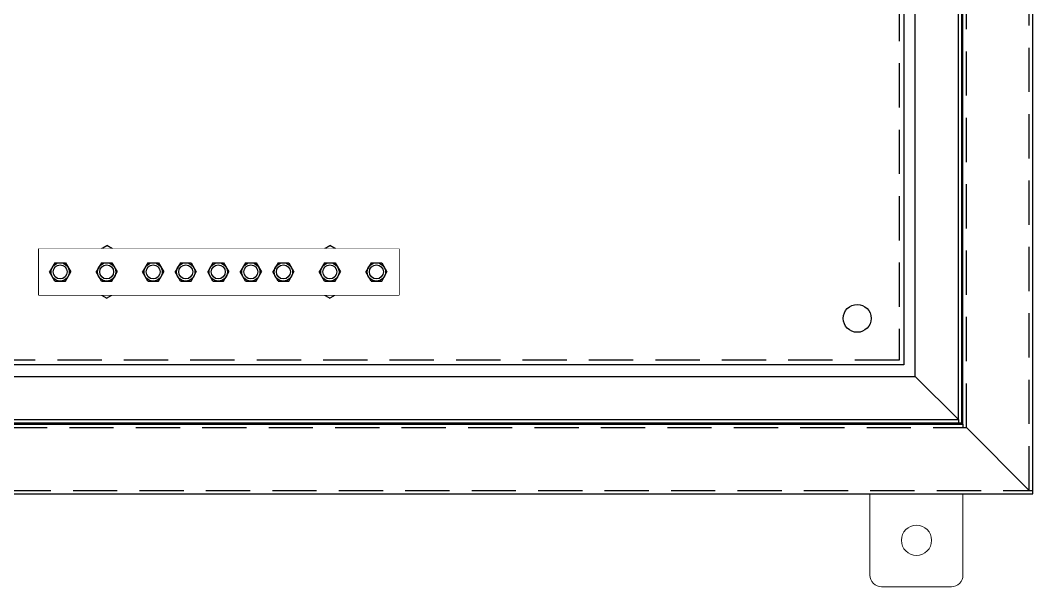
# Model space of a CAD drawing. Header units: millimetres. Extents: x -208796 to -83323, y 30910 to 103951.
# Drawn here: x -100068.7 to -99633.3, y 32579.6 to 32823.4 of the extents above; entities that cross this region are included whole.
import ezdxf

# ---------------------------------------------------------------- set-up
doc = ezdxf.new("R2010")
doc.units = ezdxf.units.MM
doc.header["$LTSCALE"] = 3
doc.set_wipeout_variables(frame=1)
doc.linetypes.add('HIDDEN', pattern=[9.525, 6.35, -3.175])
doc.layers.add('0 TĂNG CỨNG', color=7, linetype='Continuous', lineweight=15)
doc.layers.add('@.VISIBLE', color=7, linetype='Continuous')

# ---------------------------------------------------------------- blocks, each defined once
blk = doc.blocks.new('Hex Head Screw - 10 mm top')
at = {"color": 0, "linetype": 'Continuous'}
for p, q in [((-7.87, 4.55), (0, 9.09)), ((7.87, 4.55), (0, 9.09)), ((-7.87, -4.55), (-7.87, 4.55)), ((7.87, -4.55), (7.87, 4.55)), ((-7.87, -4.55), (0, -9.09)), ((7.87, -4.55), (0, -9.09))]:
    blk.add_line(p, q, dxfattribs=at)
blk.add_circle((0, 0), 7.87, dxfattribs=at)
blk = doc.blocks.new('Su 25')
at = {"color": 1, "linetype": 'Continuous'}
for p, q in [((-5.67, 9.82), (-11.34, 0)), ((-5.67, 9.82), (5.67, 9.82)), ((5.67, 9.82), (11.34, 0)), ((-5.67, -9.82), (-11.34, 0)), ((5.67, -9.82), (11.34, 0)), ((-5.67, -9.82), (5.67, -9.82))]:
    blk.add_line(p, q, dxfattribs=at)
at = {"color": 1}
for radius in [9.5, 9]:
    blk.add_circle((0, 0), radius, dxfattribs=at)
blk.add_circle((0, 0), 3)
at = {"xscale": 0.5, "yscale": 0.5, "zscale": 0.5}
blk.add_blockref('Hex Head Screw - 10 mm top', (0, 0), dxfattribs=at)
blk = doc.blocks.new('Nut')
blk.add_circle((0, 0), 3)
at = {"xscale": 0.5, "yscale": 0.5, "zscale": 0.5}
blk.add_blockref('Hex Head Screw - 10 mm top', (0, 0), dxfattribs=at)
blk = doc.blocks.new('*U219')
at = {"color": 7}
blk.add_lwpolyline([(154.76, 10), (154.76, -10), (0, -10), (0, 10)], close=True, dxfattribs=at)
at = {"rotation": 270}
for p in [(29.11, 0), (125.1, 0)]:
    blk.add_blockref('Su 25', p, dxfattribs=at)
at = {"color": 7}
blk.add_wipeout([(154.76, 10), (154.76, -10), (0, -10), (0, 10)], dxfattribs=at)
at = {"rotation": 270}
for p in [(9.1, 0), (29.1, 0), (49.1, 0), (63.1, 0), (77.1, 0), (91.1, 0), (105.1, 0), (125.1, 0), (145.1, 0)]:
    blk.add_blockref('Nut', p, dxfattribs=at)
blk = doc.blocks.new('tai treo')
at = {"layer": '0 TĂNG CỨNG'}
blk.add_lwpolyline([(20, -20), (-20, -20), (-20, 15, -0.414214), (-15, 20), (15, 20, -0.414214), (20, 15)], format="xyb", close=True, dxfattribs=at)
blk.add_circle((0, 0), 6.5, dxfattribs=at)

msp = doc.modelspace()

# ---------------------------------------------------------------- linework, layer by layer
msp.add_lwpolyline([(-99663.26, 32649.62), (-99663.26, 32648.12), (-99661.76, 32648.12), (-99634.76, 32621.12), (-99633.26, 32621.12)])
at = {"layer": '@.VISIBLE'}
for points in [[(-100333.26, 32619.62), (-99633.26, 32619.62), (-99633.26, 33519.62), (-100333.26, 33519.62)], [(-100303.26, 32649.62), (-99663.26, 32649.62), (-99663.26, 33489.62), (-100303.26, 33489.62)]]:
    msp.add_lwpolyline(points, close=True, dxfattribs=at)
at = {"layer": '@.VISIBLE', "linetype": 'HIDDEN'}
for points in [[(-100331.76, 32621.12), (-99634.76, 32621.12), (-99634.76, 33518.12), (-100331.76, 33518.12)], [(-100304.76, 32648.12), (-99661.76, 32648.12), (-99661.76, 33491.12), (-100304.76, 33491.12)]]:
    msp.add_lwpolyline(points, close=True, dxfattribs=at)
at = {"layer": '@.VISIBLE', "color": 6}
for points in [[(-100302.76, 32650.12), (-99663.76, 32650.12), (-99663.76, 33489.12), (-100302.76, 33489.12)], [(-100301.26, 32651.62), (-99665.26, 32651.62), (-99665.26, 33487.62), (-100301.26, 33487.62)], [(-100282.76, 32670.12), (-99683.76, 32670.12), (-99683.76, 33469.12), (-100282.76, 33469.12)]]:
    msp.add_lwpolyline(points, close=True, dxfattribs=at)
at = {"layer": '@.VISIBLE', "color": 151}
msp.add_lwpolyline([(-100277.76, 33464.12), (-99688.76, 33464.12), (-99688.76, 32675.12), (-100277.76, 32675.12)], close=True, dxfattribs=at)
at = {"layer": '@.VISIBLE', "color": 151, "linetype": 'HIDDEN'}
msp.add_lwpolyline([(-100275.76, 33462.12), (-99690.76, 33462.12), (-99690.76, 32677.12), (-100275.76, 32677.12)], close=True, dxfattribs=at)
at = {"layer": '@.VISIBLE', "color": 6}
msp.add_lwpolyline([(-99683.76, 32670.12), (-99665.26, 32651.62), (-99665.26, 32650.12)], dxfattribs=at)
at = {"layer": '@.VISIBLE', "color": 151}
msp.add_circle((-99708.76, 32695.12), 6, dxfattribs=at)

# ---------------------------------------------------------------- block references
at = {"rotation": 180}
msp.add_blockref('tai treo', (-99683.26, 32599.62), dxfattribs=at)

# ---------------------------------------------------------------- next in the draw order: block references
msp.add_blockref('*U219', (-100060.64, 32715.12))

doc.saveas('drawing.dxf')
